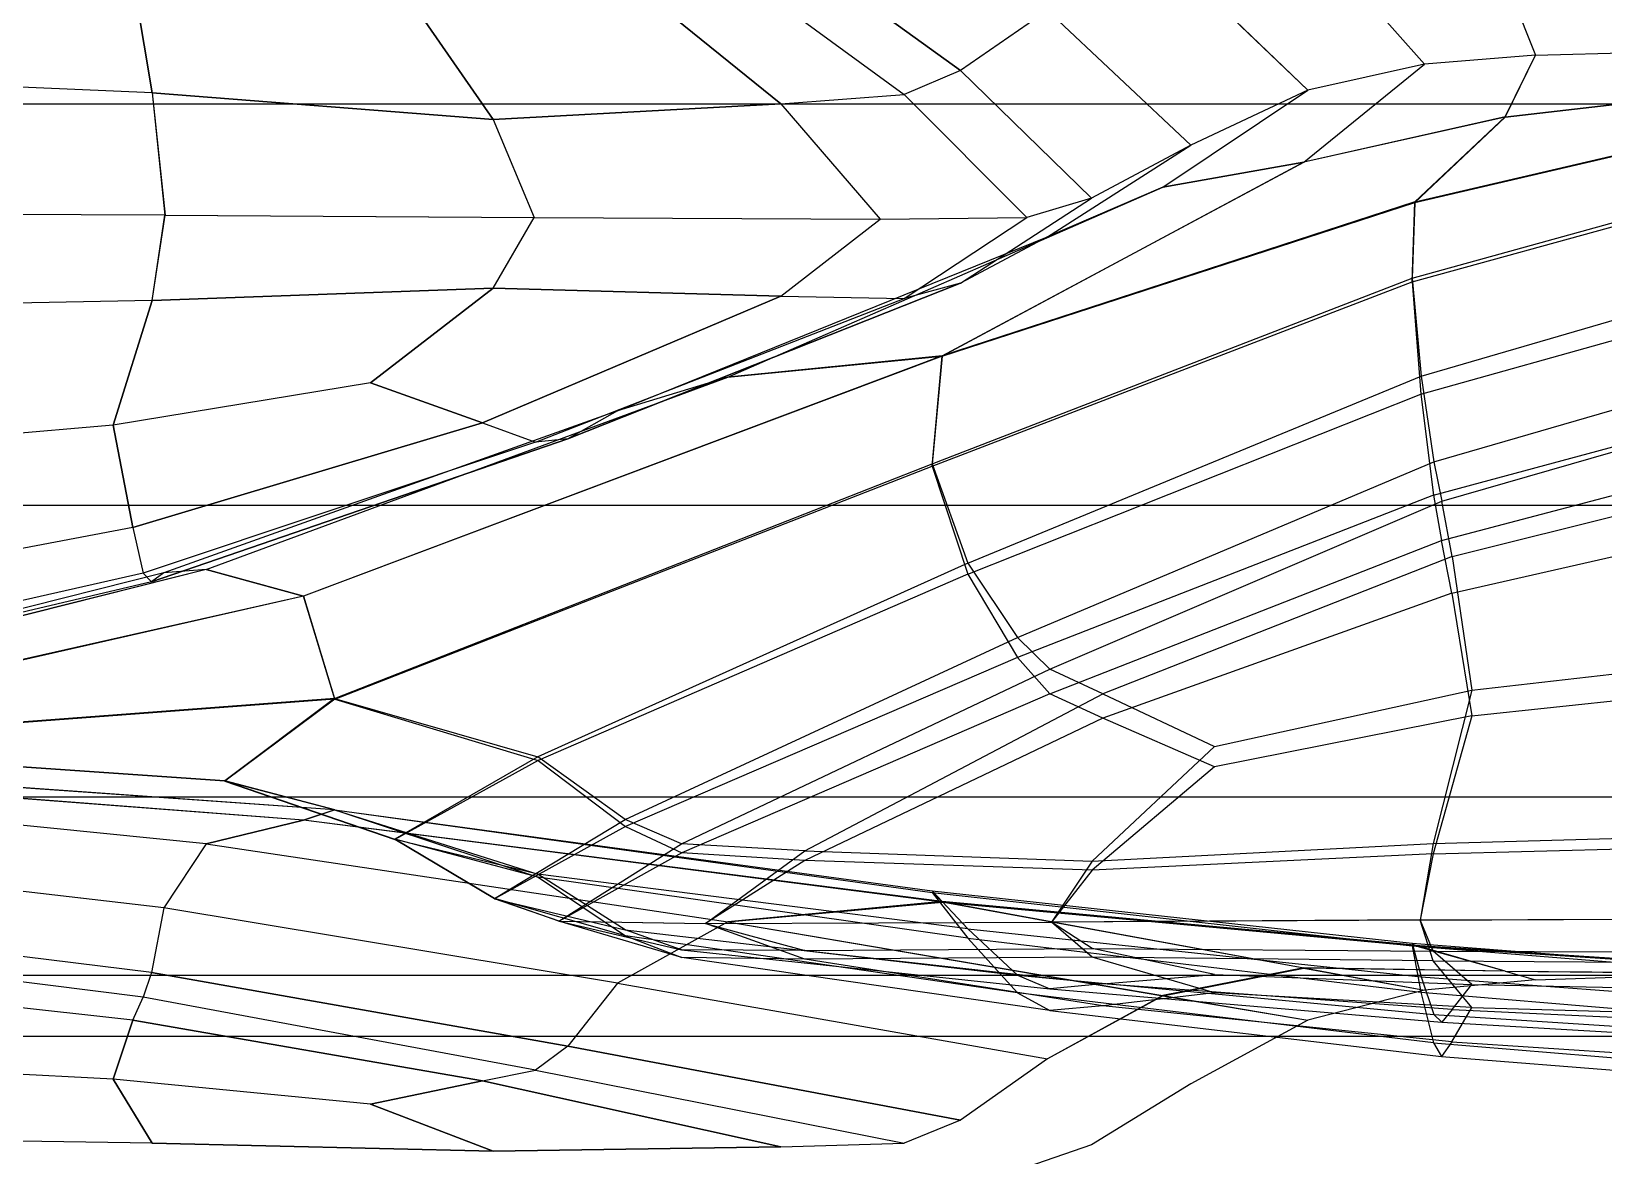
# Model space of a CAD drawing. Extents: x 11992 to 29481, y -6727 to 6811.
# Drawn here: x 12612.216 to 12616.763, y 1259.784 to 1263.036 of the extents above; entities that cross this region are included whole.
import ezdxf

# ---------------------------------------------------------------- set-up
doc = ezdxf.new("R2010")
doc.units = 0
doc.header["$MEASUREMENT"] = 0
doc.layers.get('0').update_dxf_attribs({"color": 8, "linetype": 'CONTINUOUS'})

msp = doc.modelspace()

# ---------------------------------------------------------------- linework, layer by layer
for p, q in [((12614.9031, 1262.9228, -1751.149), (12613.7673, 1263.743, -1752.1421)), ((12613.7673, 1263.743, -1728.7237), (12614.9031, 1262.9228, -1729.7169)), ((12613.6738, 1263.6333, -1728.7759), (12614.7396, 1262.853, -1729.7055)), ((12613.6738, 1263.6333, -1752.09), (12614.7396, 1262.853, -1751.1602)), ((12612.4522, 1263.5389, -1751.979), (12612.5647, 1262.8578, -1751.1692)), ((12612.5647, 1262.8578, -1729.6967), (12612.4522, 1263.5389, -1728.8869)), ((12613.5208, 1263.5244, -1751.9628), (12614.3829, 1262.8261, -1751.1358)), ((12614.3829, 1262.8261, -1729.73), (12613.5208, 1263.5244, -1728.903)), ((12615.8959, 1263.3351, -1729.8833), (12616.2449, 1262.941, -1730.4378)), ((12615.8959, 1263.3348, -1750.9826), (12616.2449, 1262.941, -1750.428)), ((12613.197, 1263.2917, -1751.6951), (12613.5513, 1262.7812, -1751.084)), ((12613.5513, 1262.7812, -1729.7818), (12613.197, 1263.2917, -1729.1708)), ((12615.4882, 1263.2686, -1729.8384), (12615.9073, 1262.8654, -1730.3941)), ((12615.4882, 1263.2683, -1751.0275), (12615.9073, 1262.8654, -1750.4718)), ((12616.4786, 1263.1887, -1730.1185), (12616.5659, 1262.9667, -1730.4526)), ((12616.4786, 1263.1882, -1750.7476), (12616.5659, 1262.9667, -1750.4133)), ((12615.1549, 1263.0962, -1729.772), (12614.9031, 1262.9228, -1729.7169)), ((12615.1549, 1263.0962, -1751.0938), (12614.9031, 1262.9228, -1751.149)), ((12615.1549, 1263.0962, -1729.772), (12615.5693, 1262.7064, -1730.3022)), ((12615.1549, 1263.0962, -1751.0938), (12615.5693, 1262.7064, -1750.5637)), ((12615.8959, 1262.6577, -1731.0559), (12616.2449, 1262.941, -1730.4378)), ((12615.8959, 1262.658, -1749.8096), (12616.2449, 1262.941, -1750.428)), ((12616.2449, 1262.941, -1730.4378), (12615.9073, 1262.8654, -1730.3941)), ((12616.2449, 1262.941, -1750.428), (12615.9073, 1262.8654, -1750.4718)), ((12616.5659, 1262.9667, -1730.4526), (12616.2449, 1262.941, -1730.4378)), ((12616.5659, 1262.9667, -1750.4133), (12616.2449, 1262.941, -1750.428)), ((12616.4786, 1262.7884, -1750.0541), (12616.5659, 1262.9667, -1750.4133)), ((12616.4786, 1262.7879, -1730.8116), (12616.5659, 1262.9667, -1730.4526)), ((12616.5659, 1262.9667, -1730.4526), (12616.8548, 1262.9753, -1730.4575)), ((12616.5659, 1262.9667, -1750.4133), (12616.8548, 1262.9751, -1750.4084)), ((12614.9031, 1262.9228, -1751.149), (12614.7396, 1262.853, -1751.1602)), ((12614.9031, 1262.9228, -1729.7169), (12614.7396, 1262.853, -1729.7055)), ((12614.9031, 1262.9228, -1751.149), (12615.2817, 1262.5535, -1750.6518)), ((12614.9031, 1262.9228, -1729.7169), (12615.2817, 1262.5535, -1730.2141)), ((12612.5647, 1262.8578, -1729.6967), (12611.9796, 1262.8835, -1729.6683)), ((12612.5647, 1262.8578, -1751.1692), (12611.9796, 1262.8835, -1751.1976)), ((12613.5513, 1262.7812, -1751.084), (12612.5647, 1262.8578, -1751.1692)), ((12612.5647, 1262.8578, -1729.6967), (12613.5513, 1262.7812, -1729.7818)), ((12612.5647, 1262.8578, -1729.6967), (12612.6019, 1262.5044, -1730.1857)), ((12612.5647, 1262.8578, -1751.1692), (12612.6024, 1262.5044, -1750.6802)), ((12614.3829, 1262.8261, -1729.73), (12614.7396, 1262.853, -1729.7055)), ((12614.3829, 1262.8261, -1751.1358), (12614.7396, 1262.853, -1751.1602)), ((12614.7396, 1262.853, -1729.7055), (12615.0948, 1262.4973, -1730.1815)), ((12614.7396, 1262.853, -1751.1602), (12615.0948, 1262.4973, -1750.6844)), ((12615.4882, 1262.5857, -1749.8448), (12615.9073, 1262.8654, -1750.4718)), ((12615.4882, 1262.5857, -1731.021), (12615.9073, 1262.8654, -1730.3941)), ((12615.9073, 1262.8654, -1730.3941), (12615.5693, 1262.7064, -1730.3022)), ((12615.9073, 1262.8654, -1750.4718), (12615.5693, 1262.7064, -1750.5637)), ((12651.3116, 1262.8249, -1730.3704), (12606.3119, 1262.8249, -1730.3704)), ((12651.3116, 1262.8249, -1750.4951), (12606.3119, 1262.8249, -1750.4951)), ((12614.3829, 1262.8261, -1751.1358), (12613.5513, 1262.7812, -1751.084)), ((12613.5513, 1262.7812, -1729.7818), (12614.3829, 1262.8261, -1729.73)), ((12614.3829, 1262.8261, -1729.73), (12614.6704, 1262.493, -1730.1792)), ((12614.3829, 1262.8261, -1751.1358), (12614.6709, 1262.493, -1750.6867)), ((12616.4786, 1262.7884, -1750.0541), (12616.8548, 1262.8318, -1750.1356)), ((12616.4786, 1262.7879, -1730.8116), (12616.8548, 1262.8313, -1730.7301)), ((12613.5513, 1262.7812, -1751.084), (12613.6695, 1262.4977, -1750.6839)), ((12613.5513, 1262.7812, -1729.7818), (12613.6695, 1262.4977, -1730.1819)), ((12616.4786, 1262.7884, -1750.0541), (12615.8959, 1262.658, -1749.8096)), ((12616.4786, 1262.7879, -1730.8116), (12615.8959, 1262.6577, -1731.0559)), ((12616.4786, 1262.7884, -1750.0541), (12616.2168, 1262.543, -1749.4781)), ((12616.4786, 1262.7879, -1730.8116), (12616.2173, 1262.5409, -1731.387)), ((12615.1549, 1262.442, -1730.9051), (12615.5693, 1262.7064, -1730.3022)), ((12615.1549, 1262.442, -1749.9608), (12615.5693, 1262.7064, -1750.5637)), ((12615.5693, 1262.7064, -1750.5637), (12615.2817, 1262.5535, -1750.6518)), ((12615.5693, 1262.7064, -1730.3022), (12615.2817, 1262.5535, -1730.2141)), ((12616.2168, 1262.543, -1749.4781), (12616.8548, 1262.6913, -1749.819)), ((12616.2173, 1262.5409, -1731.387), (12616.8548, 1262.689, -1731.046)), ((12614.8502, 1262.0977, -1748.4554), (12615.8959, 1262.658, -1749.8096)), ((12615.8959, 1262.6577, -1731.0559), (12614.8502, 1262.0967, -1732.4097)), ((12615.8959, 1262.658, -1749.8096), (12615.4882, 1262.5857, -1749.8448)), ((12615.4882, 1262.5857, -1731.021), (12615.8959, 1262.6577, -1731.0559)), ((12614.2303, 1262.0355, -1748.4642), (12615.4882, 1262.5857, -1749.8448)), ((12614.2303, 1262.0355, -1732.4015), (12615.4882, 1262.5857, -1731.021)), ((12615.4882, 1262.5857, -1749.8448), (12615.1549, 1262.442, -1749.9608)), ((12615.4882, 1262.5857, -1731.021), (12615.1549, 1262.442, -1730.9051)), ((12616.2168, 1262.543, -1749.4781), (12614.8502, 1262.0977, -1748.4554)), ((12614.8502, 1262.0967, -1732.4097), (12616.2173, 1262.5409, -1731.387)), ((12614.9031, 1262.3077, -1750.0833), (12615.2817, 1262.5535, -1750.6518)), ((12614.9031, 1262.3077, -1730.7825), (12615.2817, 1262.5535, -1730.2141)), ((12615.2817, 1262.5535, -1750.6518), (12615.0948, 1262.4973, -1750.6844)), ((12615.2817, 1262.5535, -1730.2141), (12615.0948, 1262.4973, -1730.1815)), ((12616.2097, 1262.3113, -1749.082), (12616.2168, 1262.543, -1749.4781)), ((12616.2173, 1262.5409, -1731.387), (12616.2097, 1262.3218, -1731.7823)), ((12612.6024, 1262.5044, -1750.6802), (12611.9796, 1262.5066, -1750.6789)), ((12612.6019, 1262.5044, -1730.1857), (12611.9796, 1262.5066, -1730.187)), ((12612.5647, 1262.2577, -1750.1296), (12612.6024, 1262.5044, -1750.6802)), ((12612.5647, 1262.2577, -1730.7363), (12612.6019, 1262.5044, -1730.1857)), ((12612.6019, 1262.5044, -1730.1857), (12613.6695, 1262.4977, -1730.1819)), ((12612.6024, 1262.5044, -1750.6802), (12613.6695, 1262.4977, -1750.6839)), ((12613.5513, 1262.2932, -1730.6273), (12613.6695, 1262.4977, -1730.1819)), ((12613.5513, 1262.2932, -1750.2386), (12613.6695, 1262.4977, -1750.6839)), ((12613.6695, 1262.4977, -1730.1819), (12614.6704, 1262.493, -1730.1792)), ((12613.6695, 1262.4977, -1750.6839), (12614.6709, 1262.493, -1750.6867)), ((12614.3829, 1262.2705, -1730.692), (12614.6704, 1262.493, -1730.1792)), ((12614.3834, 1262.2705, -1750.1738), (12614.6709, 1262.493, -1750.6867)), ((12614.6704, 1262.493, -1730.1792), (12615.0948, 1262.4973, -1730.1815)), ((12614.6709, 1262.493, -1750.6867), (12615.0948, 1262.4973, -1750.6844)), ((12614.7396, 1262.2629, -1750.1382), (12615.0948, 1262.4973, -1750.6844)), ((12614.7396, 1262.2629, -1730.7276), (12615.0948, 1262.4973, -1730.1815)), ((12616.2097, 1262.3218, -1731.7823), (12616.8548, 1262.5006, -1731.3714)), ((12616.2097, 1262.3113, -1749.082), (12616.8548, 1262.4892, -1749.493)), ((12613.9108, 1261.9379, -1732.2142), (12615.1549, 1262.442, -1730.9051)), ((12613.9108, 1261.9379, -1748.6516), (12615.1549, 1262.442, -1749.9608)), ((12615.1549, 1262.442, -1730.9051), (12614.9031, 1262.3077, -1730.7825)), ((12615.1549, 1262.442, -1749.9608), (12614.9031, 1262.3077, -1750.0833)), ((12614.9031, 1262.3077, -1730.7825), (12613.7673, 1261.8576, -1731.9894)), ((12613.7673, 1261.8576, -1748.8764), (12614.9031, 1262.3077, -1750.0833)), ((12614.9031, 1262.3077, -1750.0833), (12614.7396, 1262.2629, -1750.1382)), ((12614.9031, 1262.3077, -1730.7825), (12614.7396, 1262.2629, -1730.7276)), ((12614.8211, 1261.7849, -1733.0153), (12616.2097, 1262.3218, -1731.7823)), ((12614.8211, 1261.7787, -1747.8491), (12616.2097, 1262.3113, -1749.082)), ((12616.2097, 1262.3218, -1731.7823), (12616.2354, 1262.0383, -1732.0773)), ((12616.2097, 1262.3113, -1749.082), (12616.2349, 1261.9866, -1748.7869)), ((12612.5647, 1262.2577, -1750.1296), (12611.9796, 1262.246, -1750.0932)), ((12612.5647, 1262.2577, -1730.7363), (12611.9796, 1262.246, -1730.7727)), ((12612.5647, 1262.2577, -1750.1296), (12612.4522, 1261.8969, -1749.1349)), ((12612.4522, 1261.8969, -1731.731), (12612.5647, 1262.2577, -1730.7363)), ((12612.5647, 1262.2577, -1750.1296), (12613.5513, 1262.2932, -1750.2386)), ((12613.5513, 1262.2932, -1730.6273), (12612.5647, 1262.2577, -1730.7363)), ((12613.5513, 1262.2932, -1750.2386), (12613.197, 1262.019, -1749.4909)), ((12613.197, 1262.019, -1731.3749), (12613.5513, 1262.2932, -1730.6273)), ((12614.3834, 1262.2705, -1750.1738), (12613.5208, 1261.9034, -1749.1556)), ((12613.5208, 1261.9034, -1731.7103), (12614.3829, 1262.2705, -1730.692)), ((12613.5513, 1262.2932, -1750.2386), (12614.3834, 1262.2705, -1750.1738)), ((12614.3829, 1262.2705, -1730.692), (12613.5513, 1262.2932, -1730.6273)), ((12613.6738, 1261.8478, -1748.9976), (12614.7396, 1262.2629, -1750.1382)), ((12613.6738, 1261.8481, -1731.8683), (12614.7396, 1262.2629, -1730.7276)), ((12614.3829, 1262.2705, -1730.692), (12614.7396, 1262.2629, -1730.7276)), ((12614.3834, 1262.2705, -1750.1738), (12614.7396, 1262.2629, -1750.1382)), ((12616.2354, 1262.0383, -1732.0773), (12616.8548, 1262.2188, -1731.6719)), ((12616.2349, 1261.9866, -1748.7869), (12616.8548, 1262.1601, -1749.1921)), ((12614.8502, 1262.0967, -1732.4097), (12613.0025, 1261.4027, -1734.0854)), ((12614.8502, 1262.0977, -1748.4554), (12613.0029, 1261.4027, -1746.7795)), ((12614.8502, 1262.0977, -1748.4554), (12614.2303, 1262.0355, -1748.4642)), ((12614.2303, 1262.0355, -1732.4015), (12614.8502, 1262.0967, -1732.4097)), ((12614.8211, 1261.7787, -1747.8491), (12614.8502, 1262.0977, -1748.4554)), ((12614.8502, 1262.0967, -1732.4097), (12614.8211, 1261.7849, -1733.0153)), ((12612.7211, 1261.479, -1733.8156), (12614.2303, 1262.0355, -1732.4015)), ((12612.7211, 1261.479, -1747.05), (12614.2303, 1262.0355, -1748.4642)), ((12614.2303, 1262.0355, -1748.4642), (12613.9108, 1261.9379, -1748.6516)), ((12614.2303, 1262.0355, -1732.4015), (12613.9108, 1261.9379, -1732.2142)), ((12614.9241, 1261.4973, -1733.2935), (12616.2354, 1262.0383, -1732.0773)), ((12616.2354, 1262.0383, -1732.0773), (12616.2716, 1261.7904, -1732.2907)), ((12613.197, 1262.019, -1749.4909), (12612.4522, 1261.8969, -1749.1349)), ((12613.197, 1262.019, -1731.3749), (12612.4522, 1261.8969, -1731.731)), ((12613.197, 1262.019, -1749.4909), (12613.5208, 1261.9034, -1749.1556)), ((12613.5208, 1261.9034, -1731.7103), (12613.197, 1262.019, -1731.3749)), ((12614.9241, 1261.4656, -1747.5713), (12616.2349, 1261.9866, -1748.7869)), ((12616.2349, 1261.9866, -1748.7869), (12616.2707, 1261.6948, -1748.5743)), ((12613.9108, 1261.9379, -1732.2142), (12612.599, 1261.4697, -1733.4611)), ((12613.9108, 1261.9379, -1748.6516), (12612.599, 1261.4697, -1747.4048)), ((12613.9108, 1261.9379, -1732.2142), (12613.7673, 1261.8576, -1731.9894)), ((12613.9108, 1261.9379, -1748.6516), (12613.7673, 1261.8576, -1748.8764)), ((12616.2716, 1261.7904, -1732.2907), (12616.8548, 1261.9592, -1731.9222)), ((12612.4522, 1261.8969, -1749.1349), (12611.9796, 1261.8562, -1749.0162)), ((12612.4522, 1261.8969, -1731.731), (12611.9796, 1261.8562, -1731.8497)), ((12612.4522, 1261.8969, -1749.1349), (12612.5094, 1261.6013, -1748.2819)), ((12612.5094, 1261.6013, -1732.5839), (12612.4522, 1261.8969, -1731.731)), ((12612.5094, 1261.6013, -1732.5839), (12613.5208, 1261.9034, -1731.7103)), ((12613.5208, 1261.9034, -1749.1556), (12612.5094, 1261.6013, -1748.2819)), ((12613.5208, 1261.9034, -1731.7103), (12613.6738, 1261.8481, -1731.8683)), ((12613.5208, 1261.9034, -1749.1556), (12613.6738, 1261.8478, -1748.9976)), ((12613.6738, 1261.8481, -1731.8683), (12612.5394, 1261.469, -1732.9465)), ((12613.6738, 1261.8478, -1748.9976), (12612.5394, 1261.469, -1747.9193)), ((12613.7673, 1261.8576, -1731.9894), (12612.5628, 1261.4435, -1733.134)), ((12612.5628, 1261.4435, -1747.7319), (12613.7673, 1261.8576, -1748.8764)), ((12613.7673, 1261.8576, -1731.9894), (12613.6738, 1261.8481, -1731.8683)), ((12613.7673, 1261.8576, -1748.8764), (12613.6738, 1261.8478, -1748.9976)), ((12616.2707, 1261.6948, -1748.5743), (12616.8548, 1261.8516, -1748.9424)), ((12616.295, 1261.6766, -1732.4415), (12616.8548, 1261.8383, -1732.0968)), ((12613.0926, 1261.1063, -1734.6586), (12614.8211, 1261.7849, -1733.0153)), ((12613.0931, 1261.1044, -1746.2055), (12614.8211, 1261.7787, -1747.8491)), ((12614.8211, 1261.7849, -1733.0153), (12614.9241, 1261.4973, -1733.2935)), ((12614.8211, 1261.7787, -1747.8491), (12614.9241, 1261.4656, -1747.5713)), ((12615.0681, 1261.283, -1733.3962), (12616.2716, 1261.7904, -1732.2907)), ((12616.2716, 1261.7904, -1732.2907), (12616.295, 1261.6766, -1732.4415)), ((12616.2941, 1261.5631, -1748.4256), (12616.8548, 1261.7107, -1748.7699)), ((12651.3121, 1261.6645, -1748.1327), (12606.3119, 1261.6645, -1748.1327)), ((12651.3121, 1261.6645, -1732.7327), (12606.3119, 1261.6645, -1732.7327)), ((12616.2707, 1261.6948, -1748.5743), (12615.0681, 1261.2244, -1747.4699)), ((12615.1616, 1261.1912, -1733.4753), (12616.295, 1261.6766, -1732.4415)), ((12616.2707, 1261.6948, -1748.5743), (12616.2941, 1261.5631, -1748.4256)), ((12616.3255, 1261.5167, -1732.7926), (12616.295, 1261.6766, -1732.4415)), ((12616.3255, 1261.5167, -1732.7926), (12616.8548, 1261.6487, -1732.5145)), ((12612.5094, 1261.6013, -1732.5839), (12611.9796, 1261.5007, -1732.8751)), ((12612.5094, 1261.6013, -1748.2819), (12611.9796, 1261.5007, -1747.9906)), ((12612.5094, 1261.6013, -1732.5839), (12612.5394, 1261.469, -1732.9465)), ((12612.5094, 1261.6013, -1748.2819), (12612.5394, 1261.469, -1747.9193)), ((12615.1611, 1261.1199, -1747.3925), (12616.2941, 1261.5631, -1748.4256)), ((12616.3241, 1261.4106, -1748.0768), (12616.2941, 1261.5631, -1748.4256)), ((12616.3241, 1261.4106, -1748.0768), (12616.8548, 1261.5312, -1748.3549)), ((12612.7211, 1261.479, -1733.8156), (12611.9796, 1261.2935, -1734.287)), ((12612.7211, 1261.479, -1747.05), (12611.9796, 1261.293, -1746.5787)), ((12612.7211, 1261.479, -1733.8156), (12612.599, 1261.4697, -1733.4611)), ((12612.7211, 1261.479, -1747.05), (12612.599, 1261.4697, -1747.4048)), ((12613.0029, 1261.4027, -1746.7795), (12612.7211, 1261.479, -1747.05)), ((12612.7211, 1261.479, -1733.8156), (12613.0025, 1261.4027, -1734.0854)), ((12614.9241, 1261.4973, -1733.2935), (12613.681, 1260.9371, -1734.5791)), ((12614.9241, 1261.4973, -1733.2935), (12615.0681, 1261.283, -1733.3962)), ((12616.3255, 1261.5167, -1732.7926), (12615.3146, 1261.1202, -1733.6268)), ((12616.3255, 1261.5167, -1732.7926), (12616.3823, 1261.1299, -1733.6073)), ((12612.599, 1261.4697, -1733.4611), (12611.9796, 1261.3138, -1733.8766)), ((12612.599, 1261.4697, -1747.4048), (12611.9796, 1261.3138, -1746.9893)), ((12612.5394, 1261.469, -1732.9465), (12611.9796, 1261.3424, -1733.306)), ((12612.5394, 1261.469, -1747.9193), (12611.9796, 1261.3424, -1747.5598)), ((12612.5628, 1261.4435, -1733.134), (12611.9796, 1261.3057, -1733.5155)), ((12612.5628, 1261.4435, -1747.7319), (12611.9796, 1261.3057, -1747.3504)), ((12612.5628, 1261.4435, -1747.7319), (12612.5394, 1261.469, -1747.9193)), ((12612.5628, 1261.4435, -1733.134), (12612.5394, 1261.469, -1732.9465)), ((12612.599, 1261.4697, -1733.4611), (12612.5628, 1261.4435, -1733.134)), ((12612.599, 1261.4697, -1747.4048), (12612.5628, 1261.4435, -1747.7319)), ((12614.9241, 1261.4656, -1747.5713), (12613.6815, 1260.9266, -1746.2861)), ((12614.9241, 1261.4656, -1747.5713), (12615.0681, 1261.2244, -1747.4699)), ((12613.0029, 1261.4027, -1746.7795), (12611.9796, 1261.1698, -1746.221)), ((12613.0025, 1261.4027, -1734.0854), (12611.9796, 1261.1714, -1734.6438)), ((12613.0025, 1261.4027, -1734.0854), (12613.0926, 1261.1063, -1734.6586)), ((12613.0931, 1261.1044, -1746.2055), (12613.0029, 1261.4027, -1746.7795)), ((12616.3241, 1261.4106, -1748.0768), (12615.3142, 1261.0491, -1747.2427)), ((12616.3241, 1261.4106, -1748.0768), (12616.3818, 1261.0565, -1747.264)), ((12613.9332, 1260.7559, -1734.5709), (12615.0681, 1261.283, -1733.3962)), ((12615.0681, 1261.283, -1733.3962), (12615.1616, 1261.1912, -1733.4753)), ((12615.0681, 1261.2244, -1747.4699), (12613.9337, 1260.7363, -1746.2957)), ((12615.0681, 1261.2244, -1747.4699), (12615.1611, 1261.1199, -1747.3925)), ((12614.0963, 1260.6855, -1734.578), (12615.1616, 1261.1912, -1733.4753)), ((12615.3146, 1261.1202, -1733.6268), (12615.1616, 1261.1912, -1733.4753)), ((12616.3823, 1261.1299, -1733.6073), (12616.8548, 1261.1841, -1733.4942)), ((12615.1611, 1261.1199, -1747.3925), (12614.0968, 1260.66, -1746.2895)), ((12614.4525, 1260.6657, -1734.6087), (12615.3146, 1261.1202, -1733.6268)), ((12615.3142, 1261.0491, -1747.2427), (12615.1611, 1261.1199, -1747.3925)), ((12615.3146, 1261.1202, -1733.6268), (12615.6379, 1260.9678, -1733.9467)), ((12615.6379, 1260.9678, -1733.9467), (12616.3823, 1261.1299, -1733.6073)), ((12616.3823, 1261.1299, -1733.6073), (12616.2702, 1260.6867, -1734.5681)), ((12613.0926, 1261.1063, -1734.6586), (12611.9796, 1261.0227, -1734.9611)), ((12613.0931, 1261.1044, -1746.2055), (12611.9796, 1261.0205, -1745.903)), ((12613.0926, 1261.1063, -1734.6586), (12612.7755, 1260.8677, -1735.2375)), ((12613.0931, 1261.1044, -1746.2055), (12612.7755, 1260.867, -1745.6264)), ((12613.0926, 1261.1063, -1734.6586), (12613.681, 1260.9371, -1734.5791)), ((12613.0931, 1261.1044, -1746.2055), (12613.6815, 1260.9266, -1746.2861)), ((12616.3818, 1261.0565, -1747.264), (12616.8548, 1261.1059, -1747.3773)), ((12615.3142, 1261.0491, -1747.2427), (12614.453, 1260.6376, -1746.2599)), ((12615.6375, 1260.9087, -1746.9243), (12615.3142, 1261.0491, -1747.2427)), ((12616.3818, 1261.0565, -1747.264), (12615.6375, 1260.9087, -1746.9243)), ((12616.3818, 1261.0565, -1747.264), (12616.2697, 1260.6567, -1746.3029)), ((12613.681, 1260.9371, -1734.5791), (12613.2671, 1260.6991, -1735.1927)), ((12613.9332, 1260.7559, -1734.5709), (12613.681, 1260.9371, -1734.5791)), ((12615.6379, 1260.9678, -1733.9467), (12615.2841, 1260.6359, -1734.6706)), ((12612.7755, 1260.8677, -1735.2375), (12611.9796, 1260.9228, -1735.252)), ((12612.7755, 1260.867, -1745.6264), (12611.9796, 1260.922, -1745.6113)), ((12613.6815, 1260.9266, -1746.2861), (12613.2671, 1260.6989, -1745.6718)), ((12613.6815, 1260.9266, -1746.2861), (12613.9337, 1260.7363, -1746.2957)), ((12615.6375, 1260.9087, -1746.9243), (12615.2836, 1260.6099, -1746.1994)), ((12613.0926, 1260.7842, -1745.0056), (12611.9796, 1260.8631, -1745.3094)), ((12613.0931, 1260.7838, -1735.8578), (12611.9796, 1260.8622, -1735.5538)), ((12613.0931, 1260.7838, -1735.8578), (12612.7755, 1260.8677, -1735.2375)), ((12612.7755, 1260.8677, -1735.2375), (12613.2671, 1260.6991, -1735.1927)), ((12612.7755, 1260.867, -1745.6264), (12613.2671, 1260.6989, -1745.6718)), ((12613.0926, 1260.7842, -1745.0056), (12612.7755, 1260.867, -1745.6264)), ((12651.3121, 1260.8207, -1745.6397), (12606.3124, 1260.8207, -1745.6397)), ((12651.3121, 1260.8207, -1735.2257), (12606.3124, 1260.8207, -1735.2257)), ((12613.0025, 1260.7544, -1744.361), (12611.9796, 1260.8333, -1744.9604)), ((12613.0029, 1260.7547, -1736.5039), (12611.9796, 1260.8324, -1735.9039)), ((12612.7211, 1260.6855, -1744.0893), (12611.9796, 1260.7606, -1744.5902)), ((12612.7211, 1260.6858, -1736.7764), (12611.9796, 1260.7604, -1736.2752)), ((12613.0029, 1260.7547, -1736.5039), (12612.7211, 1260.6858, -1736.7764)), ((12612.7211, 1260.6855, -1744.0893), (12613.0025, 1260.7544, -1744.361)), ((12613.0025, 1260.7544, -1744.361), (12613.0926, 1260.7842, -1745.0056)), ((12614.8502, 1260.5174, -1742.5628), (12613.0025, 1260.7544, -1744.361)), ((12613.0931, 1260.7838, -1735.8578), (12613.0029, 1260.7547, -1736.5039)), ((12614.8502, 1260.5189, -1738.3029), (12613.0029, 1260.7547, -1736.5039)), ((12613.0926, 1260.7842, -1745.0056), (12614.8211, 1260.5503, -1743.2432)), ((12613.0926, 1260.7842, -1745.0056), (12613.681, 1260.598, -1745.0215)), ((12613.0931, 1260.7838, -1735.8578), (12613.6815, 1260.5894, -1735.8387)), ((12613.0931, 1260.7838, -1735.8578), (12614.8211, 1260.5456, -1737.6182)), ((12613.5551, 1260.5275, -1735.147), (12613.9332, 1260.7559, -1734.5709)), ((12614.0963, 1260.6855, -1734.578), (12613.9332, 1260.7559, -1734.5709)), ((12613.9337, 1260.7363, -1746.2957), (12613.5551, 1260.5272, -1745.7181)), ((12613.9337, 1260.7363, -1746.2957), (12614.0968, 1260.66, -1746.2895)), ((12616.2702, 1260.6867, -1734.5681), (12616.8548, 1260.7036, -1734.534)), ((12612.7211, 1260.6858, -1736.7764), (12612.599, 1260.5003, -1737.0791)), ((12612.7211, 1260.6855, -1744.0893), (12612.599, 1260.5003, -1743.7868)), ((12612.7211, 1260.6858, -1736.7764), (12614.2303, 1260.4607, -1738.2794)), ((12612.7211, 1260.6855, -1744.0893), (12614.2303, 1260.4605, -1742.5864)), ((12613.6815, 1260.5894, -1735.8387), (12613.2671, 1260.6991, -1735.1927)), ((12613.5551, 1260.5275, -1735.147), (12613.2671, 1260.6991, -1735.1927)), ((12613.681, 1260.598, -1745.0215), (12613.2671, 1260.6989, -1745.6718)), ((12613.5551, 1260.5272, -1745.7181), (12613.2671, 1260.6989, -1745.6718)), ((12613.7416, 1260.4624, -1735.1295), (12614.0963, 1260.6855, -1734.578)), ((12614.0968, 1260.66, -1746.2895), (12613.742, 1260.4621, -1745.7354)), ((12614.4525, 1260.6657, -1734.6087), (12614.0963, 1260.6855, -1734.578)), ((12614.453, 1260.6376, -1746.2599), (12614.0968, 1260.66, -1746.2895)), ((12614.1655, 1260.4557, -1735.1277), (12614.4525, 1260.6657, -1734.6087)), ((12614.4525, 1260.6657, -1734.6087), (12615.2841, 1260.6359, -1734.6706)), ((12615.2841, 1260.6359, -1734.6706), (12616.2702, 1260.6867, -1734.5681)), ((12616.2702, 1260.6867, -1734.5681), (12616.2325, 1260.4655, -1735.1313)), ((12616.2697, 1260.6567, -1746.3029), (12616.8548, 1260.6722, -1746.3373)), ((12614.453, 1260.6376, -1746.2599), (12614.1655, 1260.4555, -1745.7371)), ((12615.2836, 1260.6099, -1746.1994), (12614.453, 1260.6376, -1746.2599)), ((12615.2841, 1260.6359, -1734.6706), (12615.1659, 1260.4593, -1735.129)), ((12616.2697, 1260.6567, -1746.3029), (12615.2836, 1260.6099, -1746.1994)), ((12616.2697, 1260.6567, -1746.3029), (12616.2325, 1260.4657, -1745.7353)), ((12612.599, 1260.5003, -1743.7868), (12611.9796, 1260.573, -1744.2247)), ((12612.599, 1260.5003, -1737.0791), (12611.9796, 1260.573, -1736.6411)), ((12614.9241, 1260.4404, -1743.6279), (12613.681, 1260.598, -1745.0215)), ((12613.9332, 1260.4369, -1745.1049), (12613.681, 1260.598, -1745.0215)), ((12614.9241, 1260.4135, -1737.2212), (12613.6815, 1260.5894, -1735.8387)), ((12613.6815, 1260.5894, -1735.8387), (12613.9337, 1260.4197, -1735.7518)), ((12615.2836, 1260.6099, -1746.1994), (12615.1659, 1260.459, -1745.7366)), ((12613.9337, 1260.4197, -1735.7518), (12613.5551, 1260.5275, -1735.147)), ((12613.7416, 1260.4624, -1735.1295), (12613.5551, 1260.5275, -1735.147)), ((12613.742, 1260.4621, -1745.7354), (12613.5551, 1260.5272, -1745.7181)), ((12613.5551, 1260.5272, -1745.7181), (12613.9332, 1260.4369, -1745.1049)), ((12614.8502, 1260.5174, -1742.5628), (12614.8211, 1260.5503, -1743.2432)), ((12614.8211, 1260.5503, -1743.2432), (12616.2097, 1260.3987, -1741.907)), ((12614.8211, 1260.5503, -1743.2432), (12614.9241, 1260.4404, -1743.6279)), ((12614.8211, 1260.5456, -1737.6182), (12614.9241, 1260.4135, -1737.2212)), ((12614.8211, 1260.5456, -1737.6182), (12616.2097, 1260.3906, -1738.9524)), ((12614.8211, 1260.5456, -1737.6182), (12614.8502, 1260.5189, -1738.3029)), ((12612.599, 1260.5003, -1743.7868), (12612.5628, 1260.3141, -1743.5166)), ((12612.599, 1260.5003, -1737.0791), (12612.5628, 1260.3141, -1737.3492)), ((12613.9108, 1260.2824, -1738.3929), (12612.599, 1260.5003, -1737.0791)), ((12613.9108, 1260.2824, -1742.473), (12612.599, 1260.5003, -1743.7868)), ((12614.8502, 1260.5189, -1738.3029), (12614.2303, 1260.4607, -1738.2794)), ((12614.2303, 1260.4605, -1742.5864), (12614.8502, 1260.5174, -1742.5628)), ((12616.2168, 1260.393, -1739.4112), (12614.8502, 1260.5189, -1738.3029)), ((12614.8502, 1260.5189, -1738.3029), (12615.8959, 1260.3269, -1739.7558)), ((12615.8959, 1260.3265, -1741.11), (12614.8502, 1260.5174, -1742.5628)), ((12614.8502, 1260.5174, -1742.5628), (12616.2173, 1260.3908, -1741.455)), ((12614.0968, 1260.3567, -1735.7082), (12613.7416, 1260.4624, -1735.1295)), ((12613.7416, 1260.4624, -1735.1295), (12614.1655, 1260.4557, -1735.1277)), ((12613.742, 1260.4621, -1745.7354), (12614.1655, 1260.4555, -1745.7371)), ((12613.742, 1260.4621, -1745.7354), (12614.0963, 1260.3796, -1745.1464)), ((12614.2303, 1260.4607, -1738.2794), (12613.9108, 1260.2824, -1738.3929)), ((12614.2303, 1260.4605, -1742.5864), (12613.9108, 1260.2824, -1742.473)), ((12614.0963, 1260.3796, -1745.1464), (12613.9332, 1260.4369, -1745.1049)), ((12613.9332, 1260.4369, -1745.1049), (12615.0681, 1260.306, -1743.8241)), ((12614.1655, 1260.4557, -1735.1277), (12615.1659, 1260.4593, -1735.129)), ((12614.1655, 1260.4555, -1745.7371), (12615.1659, 1260.459, -1745.7366)), ((12614.4525, 1260.3522, -1735.6716), (12614.1655, 1260.4557, -1735.1277)), ((12614.1655, 1260.4555, -1745.7371), (12614.453, 1260.3777, -1745.1828)), ((12614.2303, 1260.4607, -1738.2794), (12615.4882, 1260.2468, -1739.7501)), ((12614.2303, 1260.4605, -1742.5864), (12615.4882, 1260.2466, -1741.1157)), ((12614.9241, 1260.4404, -1743.6279), (12616.2354, 1260.301, -1742.3041)), ((12614.9241, 1260.4404, -1743.6279), (12615.0681, 1260.306, -1743.8241)), ((12616.2325, 1260.4657, -1745.7353), (12615.1659, 1260.459, -1745.7366)), ((12616.2325, 1260.4655, -1735.1313), (12615.1659, 1260.4593, -1735.129)), ((12615.2836, 1260.3584, -1735.6052), (12615.1659, 1260.4593, -1735.129)), ((12615.2841, 1260.383, -1745.2512), (12615.1659, 1260.459, -1745.7366)), ((12616.2325, 1260.4657, -1745.7353), (12616.8548, 1260.4679, -1745.735)), ((12616.2325, 1260.4655, -1735.1313), (12616.8548, 1260.4676, -1735.132)), ((12616.2702, 1260.3758, -1745.1371), (12616.2325, 1260.4657, -1745.7353)), ((12616.2697, 1260.3472, -1735.7182), (12616.2325, 1260.4655, -1735.1313)), ((12612.5628, 1260.3141, -1737.3492), (12611.9796, 1260.3854, -1736.9499)), ((12612.5628, 1260.3141, -1743.5166), (12611.9796, 1260.3854, -1743.916)), ((12613.9337, 1260.4197, -1735.7518), (12614.0968, 1260.3567, -1735.7082)), ((12615.0681, 1260.2552, -1737.0127), (12613.9337, 1260.4197, -1735.7518)), ((12614.9241, 1260.4135, -1737.2212), (12616.2349, 1260.2569, -1738.5344)), ((12614.9241, 1260.4135, -1737.2212), (12615.0681, 1260.2552, -1737.0127)), ((12616.2097, 1260.3987, -1741.907), (12616.2354, 1260.301, -1742.3041)), ((12616.2097, 1260.3987, -1741.907), (12616.8548, 1260.3482, -1741.4616)), ((12616.2173, 1260.3908, -1741.455), (12616.2097, 1260.3987, -1741.907)), ((12616.2097, 1260.3906, -1738.9524), (12616.2168, 1260.393, -1739.4112)), ((12616.2097, 1260.3906, -1738.9524), (12616.2349, 1260.2569, -1738.5344)), ((12616.2097, 1260.3906, -1738.9524), (12616.8548, 1260.3389, -1739.3971)), ((12616.4786, 1260.3176, -1740.0327), (12616.2168, 1260.393, -1739.4112)), ((12616.2168, 1260.393, -1739.4112), (12616.8548, 1260.3513, -1739.7806)), ((12616.4786, 1260.3172, -1740.8331), (12616.2173, 1260.3908, -1741.455)), ((12616.2173, 1260.3908, -1741.455), (12616.8548, 1260.3486, -1741.0858)), ((12614.0963, 1260.3796, -1745.1464), (12615.1616, 1260.2664, -1743.9384)), ((12614.453, 1260.3777, -1745.1828), (12614.0963, 1260.3796, -1745.1464)), ((12615.1611, 1260.2034, -1736.8934), (12614.0968, 1260.3567, -1735.7082)), ((12614.4525, 1260.3522, -1735.6716), (12614.0968, 1260.3567, -1735.7082)), ((12615.2836, 1260.3584, -1735.6052), (12614.4525, 1260.3522, -1735.6716)), ((12615.3142, 1260.217, -1736.7283), (12614.4525, 1260.3522, -1735.6716)), ((12614.453, 1260.3777, -1745.1828), (12615.2841, 1260.383, -1745.2512)), ((12614.453, 1260.3777, -1745.1828), (12615.3146, 1260.2805, -1744.1052)), ((12616.2697, 1260.3472, -1735.7182), (12615.2836, 1260.3584, -1735.6052)), ((12615.6375, 1260.2545, -1736.3823), (12615.2836, 1260.3584, -1735.6052)), ((12615.2841, 1260.383, -1745.2512), (12616.2702, 1260.3758, -1745.1371)), ((12615.6379, 1260.3083, -1744.4584), (12615.2841, 1260.383, -1745.2512)), ((12616.2697, 1260.3472, -1735.7182), (12616.8548, 1260.3434, -1735.7559)), ((12616.3818, 1260.2127, -1736.7505), (12616.2697, 1260.3472, -1735.7182)), ((12616.2702, 1260.3758, -1745.1371), (12616.8548, 1260.3734, -1745.099)), ((12616.3823, 1260.2793, -1744.0834), (12616.2702, 1260.3758, -1745.1371)), ((12651.3121, 1260.3048, -1743.0588), (12606.3119, 1260.3048, -1743.0588)), ((12651.3121, 1260.3048, -1737.8066), (12606.3119, 1260.3048, -1737.8066)), ((12612.5394, 1260.2423, -1737.5241), (12611.9796, 1260.3126, -1737.1497)), ((12612.5394, 1260.2423, -1743.3417), (12611.9796, 1260.3126, -1743.7162)), ((12612.5628, 1260.3141, -1737.3492), (12612.5394, 1260.2423, -1737.5241)), ((12612.5628, 1260.3141, -1743.5166), (12612.5394, 1260.2423, -1743.3417)), ((12612.5628, 1260.3141, -1737.3492), (12613.7673, 1260.1004, -1738.5475)), ((12613.7673, 1260.1004, -1742.3184), (12612.5628, 1260.3141, -1743.5166)), ((12615.0681, 1260.306, -1743.8241), (12616.2716, 1260.1927, -1742.613)), ((12615.0681, 1260.306, -1743.8241), (12615.1616, 1260.2664, -1743.9384)), ((12615.3146, 1260.2805, -1744.1052), (12615.6379, 1260.3083, -1744.4584)), ((12615.8959, 1260.3269, -1739.7558), (12615.4882, 1260.2468, -1739.7501)), ((12615.4882, 1260.2466, -1741.1157), (12615.8959, 1260.3265, -1741.11)), ((12615.6379, 1260.3083, -1744.4584), (12616.3823, 1260.2793, -1744.0834)), ((12616.4786, 1260.3176, -1740.0327), (12615.8959, 1260.3269, -1739.7558)), ((12615.8959, 1260.3269, -1739.7558), (12616.2449, 1260.263, -1740.4329)), ((12616.4786, 1260.3172, -1740.8331), (12615.8959, 1260.3265, -1741.11)), ((12615.8959, 1260.3265, -1741.11), (12616.2449, 1260.263, -1740.4329)), ((12616.2354, 1260.301, -1742.3041), (12616.2716, 1260.1927, -1742.613)), ((12616.2354, 1260.301, -1742.3041), (12616.8548, 1260.2545, -1741.8629)), ((12616.4786, 1260.3176, -1740.0327), (12616.8548, 1260.3145, -1740.1251)), ((12616.4786, 1260.3176, -1740.0327), (12616.5659, 1260.2924, -1740.4329)), ((12616.4786, 1260.3172, -1740.8331), (12616.5659, 1260.2924, -1740.4329)), ((12616.4786, 1260.3172, -1740.8331), (12616.8548, 1260.3138, -1740.7409)), ((12616.5659, 1260.2924, -1740.4329), (12616.8548, 1260.3024, -1740.4329)), ((12613.9108, 1260.2824, -1738.3929), (12613.7673, 1260.1004, -1738.5475)), ((12613.9108, 1260.2824, -1742.473), (12613.7673, 1260.1004, -1742.3184)), ((12613.9108, 1260.2824, -1738.3929), (12615.1549, 1260.0644, -1739.7787)), ((12613.9108, 1260.2824, -1742.473), (12615.1549, 1260.0644, -1741.0871)), ((12616.2707, 1260.1105, -1738.2043), (12615.0681, 1260.2552, -1737.0127)), ((12615.0681, 1260.2552, -1737.0127), (12615.1611, 1260.2034, -1736.8934)), ((12615.3146, 1260.2805, -1744.1052), (12615.1616, 1260.2664, -1743.9384)), ((12615.1616, 1260.2664, -1743.9384), (12616.295, 1260.1696, -1742.8004)), ((12615.6375, 1260.2545, -1736.3823), (12615.3142, 1260.217, -1736.7283)), ((12616.3255, 1260.2068, -1743.1845), (12615.3146, 1260.2805, -1744.1052)), ((12616.3818, 1260.2127, -1736.7505), (12615.6375, 1260.2545, -1736.3823)), ((12616.2449, 1260.263, -1740.4329), (12615.9073, 1260.1755, -1740.4329)), ((12616.2349, 1260.2569, -1738.5344), (12616.2707, 1260.1105, -1738.2043)), ((12616.2349, 1260.2569, -1738.5344), (12616.8548, 1260.2044, -1738.9721)), ((12616.5659, 1260.2924, -1740.4329), (12616.2449, 1260.263, -1740.4329)), ((12616.3255, 1260.2068, -1743.1845), (12616.3823, 1260.2793, -1744.0834)), ((12616.3823, 1260.2793, -1744.0834), (12616.8548, 1260.2695, -1743.9584)), ((12612.5094, 1260.1758, -1737.9044), (12611.9796, 1260.2342, -1737.6019)), ((12612.5094, 1260.1758, -1742.9614), (12611.9796, 1260.2342, -1743.264)), ((12612.5094, 1260.1758, -1737.9044), (12612.5394, 1260.2423, -1737.5241)), ((12612.5094, 1260.1758, -1742.9614), (12612.5394, 1260.2423, -1743.3417)), ((12613.6738, 1260.0313, -1742.2183), (12612.5394, 1260.2423, -1743.3417)), ((12613.6738, 1260.0313, -1738.6475), (12612.5394, 1260.2423, -1737.5241)), ((12615.4882, 1260.2468, -1739.7501), (12615.1549, 1260.0644, -1739.7787)), ((12615.4882, 1260.2466, -1741.1157), (12615.1549, 1260.0644, -1741.0871)), ((12615.3142, 1260.217, -1736.7283), (12615.1611, 1260.2034, -1736.8934)), ((12615.1611, 1260.2034, -1736.8934), (12616.2941, 1260.0709, -1738.0097)), ((12616.3241, 1260.1131, -1737.6315), (12615.3142, 1260.217, -1736.7283)), ((12615.4882, 1260.2468, -1739.7501), (12615.9073, 1260.1755, -1740.4329)), ((12615.4882, 1260.2466, -1741.1157), (12615.9073, 1260.1755, -1740.4329)), ((12616.3255, 1260.2068, -1743.1845), (12616.295, 1260.1696, -1742.8004)), ((12616.3241, 1260.1131, -1737.6315), (12616.3818, 1260.2127, -1736.7505)), ((12616.3255, 1260.2068, -1743.1845), (12616.8548, 1260.182, -1742.8776)), ((12616.3818, 1260.2127, -1736.7505), (12616.8548, 1260.1989, -1736.8732)), ((12612.5094, 1260.1758, -1742.9614), (12612.4522, 1260.0051, -1742.075)), ((12612.4522, 1260.0051, -1738.7908), (12612.5094, 1260.1758, -1737.9044)), ((12612.5094, 1260.1758, -1742.9614), (12613.5208, 1260.0005, -1742.0537)), ((12613.5208, 1260.0005, -1738.8122), (12612.5094, 1260.1758, -1737.9044)), ((12615.9073, 1260.1755, -1740.4329), (12615.5693, 1259.9917, -1740.4329)), ((12616.2716, 1260.1927, -1742.613), (12616.295, 1260.1696, -1742.8004)), ((12616.2716, 1260.1927, -1742.613), (12616.8548, 1260.1548, -1742.2094)), ((12616.295, 1260.1696, -1742.8004), (12616.8548, 1260.1374, -1742.4211)), ((12651.3116, 1260.1286, -1740.4327), (12606.3119, 1260.1286, -1740.4327)), ((12616.3241, 1260.1131, -1737.6315), (12616.2941, 1260.0709, -1738.0097)), ((12616.3241, 1260.1131, -1737.6315), (12616.8548, 1260.0783, -1737.9325)), ((12613.7673, 1260.1004, -1738.5475), (12613.6738, 1260.0313, -1738.6475)), ((12613.7673, 1260.1004, -1742.3184), (12613.6738, 1260.0313, -1742.2183)), ((12613.7673, 1260.1004, -1738.5475), (12614.9031, 1259.8866, -1739.8177)), ((12614.9031, 1259.8866, -1741.0482), (12613.7673, 1260.1004, -1742.3184)), ((12616.2707, 1260.1105, -1738.2043), (12616.2941, 1260.0709, -1738.0097)), ((12616.2707, 1260.1105, -1738.2043), (12616.8548, 1260.0621, -1738.6015)), ((12616.2941, 1260.0709, -1738.0097), (12616.8548, 1260.0265, -1738.3818)), ((12612.4522, 1260.0051, -1742.075), (12611.9796, 1260.0292, -1742.1982)), ((12612.4522, 1260.0051, -1738.7908), (12611.9796, 1260.0292, -1738.6676)), ((12613.5208, 1260.0005, -1742.0537), (12613.6738, 1260.0313, -1742.2183)), ((12613.5208, 1260.0005, -1738.8122), (12613.6738, 1260.0313, -1738.6475)), ((12613.6738, 1260.0313, -1742.2183), (12614.7396, 1259.8205, -1741.023)), ((12613.6738, 1260.0313, -1738.6475), (12614.7396, 1259.8205, -1739.8428)), ((12615.1549, 1260.0644, -1741.0871), (12614.9031, 1259.8866, -1741.0482)), ((12615.1549, 1260.0644, -1739.7787), (12614.9031, 1259.8866, -1739.8177)), ((12615.1549, 1260.0644, -1739.7787), (12615.1549, 1260.0644, -1741.0871)), ((12612.5647, 1259.8203, -1739.8327), (12612.4522, 1260.0051, -1738.7908)), ((12613.197, 1259.9331, -1741.7055), (12612.4522, 1260.0051, -1742.075)), ((12613.197, 1259.9331, -1739.1604), (12612.4522, 1260.0051, -1738.7908)), ((12612.4522, 1260.0051, -1742.075), (12612.5647, 1259.8203, -1741.0332)), ((12613.5208, 1260.0005, -1742.0537), (12613.197, 1259.9331, -1741.7055)), ((12613.197, 1259.9331, -1739.1604), (12613.5208, 1260.0005, -1738.8122)), ((12613.5208, 1260.0005, -1742.0537), (12614.3829, 1259.8093, -1740.9883)), ((12614.3829, 1259.8093, -1739.8775), (12613.5208, 1260.0005, -1738.8122)), ((12615.5693, 1259.9917, -1740.4329), (12615.2817, 1259.8155, -1740.4329)), ((12613.5513, 1259.7965, -1739.9449), (12613.197, 1259.9331, -1739.1604)), ((12613.197, 1259.9331, -1741.7055), (12613.5513, 1259.7965, -1740.921)), ((12614.9031, 1259.8866, -1741.0482), (12614.7396, 1259.8205, -1741.023)), ((12614.9031, 1259.8866, -1739.8177), (12614.7396, 1259.8205, -1739.8428)), ((12614.9031, 1259.8866, -1741.0482), (12614.9031, 1259.8866, -1739.8177)), ((12612.5647, 1259.8203, -1739.8327), (12611.9796, 1259.8282, -1739.7953)), ((12612.5647, 1259.8203, -1741.0332), (12611.9796, 1259.8282, -1741.0706)), ((12612.5647, 1259.8203, -1739.8327), (12613.5513, 1259.7965, -1739.9449)), ((12613.5513, 1259.7965, -1740.921), (12612.5647, 1259.8203, -1741.0332)), ((12612.5647, 1259.8203, -1741.0332), (12612.5647, 1259.8203, -1739.8327)), ((12613.5513, 1259.7965, -1739.9449), (12614.3829, 1259.8093, -1739.8775)), ((12614.3829, 1259.8093, -1740.9883), (12613.5513, 1259.7965, -1740.921)), ((12613.5513, 1259.7965, -1740.921), (12613.5513, 1259.7965, -1739.9449)), ((12614.3829, 1259.8093, -1740.9883), (12614.7396, 1259.8205, -1741.023)), ((12614.3829, 1259.8093, -1739.8775), (12614.7396, 1259.8205, -1739.8428)), ((12614.3829, 1259.8093, -1739.8775), (12614.3829, 1259.8093, -1740.9883)), ((12614.7396, 1259.8205, -1739.8428), (12614.7396, 1259.8205, -1741.023)), ((12615.2817, 1259.8155, -1740.4329), (12615.0948, 1259.7502, -1740.4329))]:
    msp.add_line(p, q)

doc.saveas('drawing.dxf')
